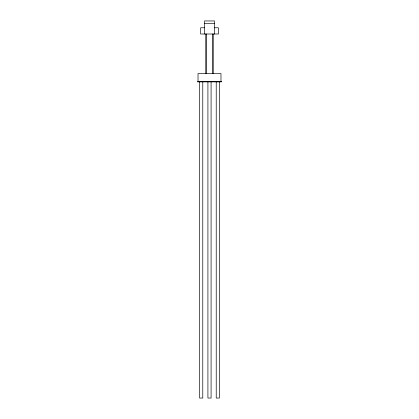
<?xml version="1.0" encoding="UTF-8"?>
<svg xmlns="http://www.w3.org/2000/svg" width="419" height="419" viewBox="0 0 419 419"><rect width="100%" height="100%" fill="white"/><g stroke="black" fill="none" stroke-linecap="round" stroke-linejoin="round"><path stroke-width="0.63" d="M204.556 23.323L214.444 23.323M204.556 27.764L200.596 27.764L200.596 34.007L218.404 34.007L218.404 27.764L214.444 27.764M220.975 81.49L220.975 73.576L198.025 73.576L198.025 81.49M219.394 81.888L219.394 398.05L216.23 398.05L216.225 81.888M214.444 34.007L214.444 20.95L204.556 20.95L204.556 34.007M213.062 34.007L213.062 73.576M212.862 34.007L212.862 73.576M211.082 81.888L211.082 398.05L207.924 398.05L207.918 81.888M206.138 34.007L206.138 73.576M205.939 34.007L205.939 73.576M202.775 81.888L202.775 398.05L199.612 398.05L199.606 81.888M221.373 81.49L197.627 81.49L197.627 81.888L221.373 81.888L221.373 81.49"/></g></svg>
